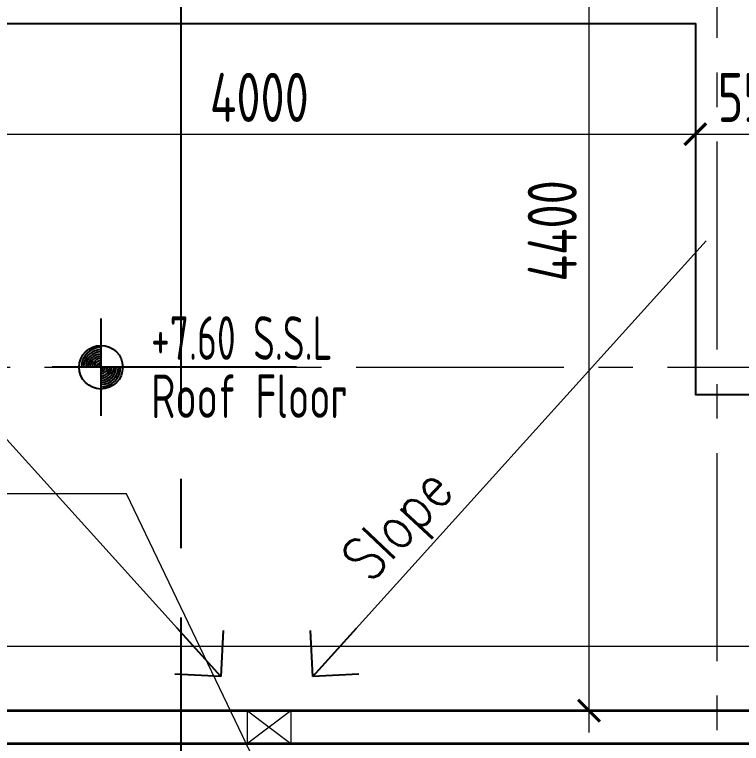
# Model space of a CAD drawing. Header units: millimetres. Extents: x -44713 to 26888, y -13000 to 43000.
# Drawn here: x 4127 to 7461, y 20950 to 24292 of the extents above; entities that cross this region are included whole.
import ezdxf

# ---------------------------------------------------------------- set-up
doc = ezdxf.new("R2010")
doc.units = ezdxf.units.MM
doc.header["$MEASUREMENT"] = 0
doc.header["$PDMODE"] = 1
doc.linetypes.add('1735 X DT-5BR-Grids$0$CENTER2', pattern=[28.575, 19.05, -3.175, 3.175, -3.175])
doc.layers.add('00-First Floor Projection', color=1, linetype='Continuous')
for name, color, linetype, lineweight in [('05--TEXT-2', 2, 'Continuous', 25), ('07--DIM-2', 2, 'Continuous', 25), ('1735 X DT-5BR-Grids$0$03--GRID', 252, '1735 X DT-5BR-Grids$0$CENTER2', 5), ('1735 X DT-5BR-Grids$0$08--SECTREF-LINE', 7, 'Continuous', 25), ('1735 X DT-5BR-RFP$0$0-MEP', 251, 'Continuous', 20), ('1735 X DT-5BR-RFP$0$F--BLOCKWALL-2', 2, 'Continuous', 25), ('1735 X DT-5BR-RFP$0$F--BLOCKWALL-3', 3, 'Continuous', 35), ('W--ELE-1', 2, 'Continuous', 25)]:
    doc.layers.add(name, color=color, linetype=linetype, lineweight=lineweight)
doc.styles.add('1735 X DT-5BR-RFP$0$ARIAL', font='swiss.ttf')
doc.styles.add('1735 X DT-5BR-RFP$0$MEC', font='romans.shx', dxfattribs={"width": 0.8})
doc.styles.add('ISO', font='isocp2.shx', dxfattribs={"width": 0.8})
doc.dimstyles.new('1-100_AR', dxfattribs={"dimtxt": 225, "dimasz": 100, "dimexe": 100, "dimexo": 100, "dimgap": 0, "dimtad": 0, "dimdec": 0, "dimzin": 12, "dimdsep": 46, "dimtxsty": 'ISO', "dimblk": 'ARCHTICK', "dimcen": 100, "dimdle": 100, "dimclrd": 8, "dimclre": 9, "dimclrt": 2, "dimadec": 0, "dimazin": 0, "dimtfac": 1, "dimtdec": 0, "dimtmove": 0, "dimatfit": 2, "dimldrblk": 'ARCHTICK', "dimfxl": 1, "dimtvp": 0.75, "dimtolj": 1, "dimtzin": 12, "dimlwd": 9, "dimlwe": 9, "dimarcsym": 0})
doc.dimstyles.new('1735 X DT-5BR-RFP$0$A&B DIM', dxfattribs={"dimtxt": 250, "dimasz": 250, "dimexe": 100, "dimexo": 100, "dimgap": 0, "dimtad": 0, "dimdec": 0, "dimzin": 12, "dimdsep": 46, "dimtxsty": '1735 X DT-5BR-RFP$0$ARIAL', "dimcen": 0, "dimdle": 100, "dimclrd": 11, "dimclre": 11, "dimclrt": 7, "dimadec": 0, "dimazin": 0, "dimtfac": 1, "dimtdec": 0, "dimtmove": 1, "dimatfit": 2, "dimfxl": 1, "dimtvp": 0.75, "dimtolj": 1, "dimtzin": 12, "dimlwd": 18, "dimlwe": 18, "dimarcsym": 0})
doc.dimstyles.new('Copy of 1-100_AR LEADER', dxfattribs={"dimtxt": 200, "dimasz": 100, "dimexe": 100, "dimexo": 100, "dimgap": 0, "dimtad": 0, "dimdec": 0, "dimzin": 12, "dimdsep": 46, "dimtxsty": 'ISO', "dimcen": 150, "dimdle": 100, "dimclrd": 8, "dimclre": 9, "dimclrt": 2, "dimadec": 0, "dimazin": 0, "dimtfac": 1, "dimtdec": 0, "dimtmove": 0, "dimatfit": 2, "dimfxl": 1, "dimtvp": 0.75, "dimtolj": 1, "dimtzin": 12, "dimlwd": 9, "dimlwe": 9, "dimarcsym": 0})

# ---------------------------------------------------------------- blocks, each defined once
blk = doc.blocks.new('1735 X DT-5BR-RFP$0$_Open90')
at = {"color": 0, "linetype": 'ByBlock', "lineweight": -2}
for p, q in [((-0.5, 0.5), (0, 0)), ((0, 0), (-1, 0)), ((0, 0), (-0.5, -0.5))]:
    blk.add_line(p, q, dxfattribs=at)
blk = doc.blocks.new('1735 X DT-5BR-RFP$0$open')
at = {"layer": '1735 X DT-5BR-RFP$0$0-MEP', "color": 253, "lineweight": 0}
for p, q in [((0, 0), (200, -150)), ((200, 0), (0, -150))]:
    blk.add_line(p, q, dxfattribs=at)
blk.add_lwpolyline([(0, 0), (200, 0), (200, -150), (0, -150)], close=True, dxfattribs=at)
blk = doc.blocks.new('_ArchTick')
at = {"color": 0, "const_width": 0.15}
blk.add_lwpolyline([(-0.5, -0.5), (0.5, 0.5)], dxfattribs=at)
blk = doc.blocks.new('*D5')
at = {"layer": '07--DIM-2', "color": 9, "lineweight": 9, "transparency": 16777216}
for p, q in [((3000, 21105), (3000, 21496.6)), ((15000, 21000), (15000, 21496.6))]:
    blk.add_line(p, q, dxfattribs=at)
at = {"layer": '07--DIM-2', "color": 8, "lineweight": 9, "transparency": 16777216}
blk.add_line((2900, 21396.6), (15100, 21396.6), dxfattribs=at)
at = {"layer": 'Defpoints', "color": 0, "transparency": 16777216}
for p in [(15000, 21396.6), (3000, 21005), (15000, 20900)]:
    blk.add_point(p, dxfattribs=at)
at = {"layer": '07--DIM-2', "color": 8, "lineweight": 9, "transparency": 16777216, "xscale": 100, "yscale": 100, "zscale": 100, "rotation": 180}
blk.add_blockref('_ArchTick', (3000, 21396.6), dxfattribs=at)
at = {"layer": '07--DIM-2', "color": 8, "lineweight": 9, "transparency": 16777216, "xscale": 100, "yscale": 100, "zscale": 100}
blk.add_blockref('_ArchTick', (15000, 21396.6), dxfattribs=at)
at = {"layer": '07--DIM-2', "color": 2, "transparency": 16777216, "insert": (9000, 21565.4), "char_height": 225, "attachment_point": 5, "style": 'ISO'}
blk.add_mtext('\\A1;12000', dxfattribs=at)
blk = doc.blocks.new('Lvl-plan-50sc-old')
at = {"layer": 'W--ELE-1', "color": 1}
for p, q in [((22.3, 211.1), (22.3, -67.9)), ((583, 71.6), (-117.2, 71.6))]:
    blk.add_line(p, q, dxfattribs=at)
blk.add_circle((22.3, 71.6), 62.5, dxfattribs=at)
for radius, start, end in [(56.2, 90, 180), (50, 90, 180), (43.7, 90, 180), (37.5, 90, 180), (31.2, 90, 180), (25, 90, 180), (18.8, 90, 180), (12.5, 90, 180), (6.25, 90, 180), (56.2, 270, 0), (50, 270, 0), (43.7, 270, 0), (37.5, 270, 0), (31.2, 270, 0), (25, 270, 0), (18.8, 270, 0), (12.5, 270, 0), (6.25, 270, 0)]:
    blk.add_arc((22.3, 71.6), radius, start, end, dxfattribs=at)
at = {"layer": 'W--ELE-1', "style": 'ISO', "width": 0.75}
for tag, p in [('LEVEL', (166.2, 92.6)), ('FLOOR', (166.2, -74.1))]:
    blk.add_attdef(tag, p, '', height=125, dxfattribs=at)
blk = doc.blocks.new('*D48')
at = {"layer": '07--DIM-2', "color": 9, "lineweight": 9, "transparency": 16777216}
for p, q in [((3250, 24150), (3250, 23643.2)), ((7250, 24150), (7250, 23643.2))]:
    blk.add_line(p, q, dxfattribs=at)
at = {"layer": '07--DIM-2', "color": 8, "lineweight": 9, "transparency": 16777216}
blk.add_line((3150, 23743.2), (7350, 23743.2), dxfattribs=at)
at = {"layer": 'Defpoints', "color": 0, "transparency": 16777216}
for p in [(3250, 24250), (7250, 24250), (7250, 23743.2)]:
    blk.add_point(p, dxfattribs=at)
at = {"layer": '07--DIM-2', "color": 8, "lineweight": 9, "transparency": 16777216, "xscale": 100, "yscale": 100, "zscale": 100, "rotation": 180}
blk.add_blockref('_ArchTick', (3250, 23743.2), dxfattribs=at)
at = {"layer": '07--DIM-2', "color": 8, "lineweight": 9, "transparency": 16777216, "xscale": 100, "yscale": 100, "zscale": 100}
blk.add_blockref('_ArchTick', (7250, 23743.2), dxfattribs=at)
at = {"layer": '07--DIM-2', "color": 2, "transparency": 16777216, "insert": (5250, 23911.9), "char_height": 225, "attachment_point": 5, "style": 'ISO'}
blk.add_mtext('\\A1;4000', dxfattribs=at)
blk = doc.blocks.new('*D49')
at = {"layer": '07--DIM-2', "color": 9, "lineweight": 9, "transparency": 16777216}
for p, q in [((7250, 24150), (7250, 23643.2)), ((7800, 24150), (7800, 23643.2))]:
    blk.add_line(p, q, dxfattribs=at)
at = {"layer": '07--DIM-2', "color": 8, "lineweight": 9, "transparency": 16777216}
blk.add_line((7150, 23743.2), (7900, 23743.2), dxfattribs=at)
at = {"layer": 'Defpoints', "color": 0, "transparency": 16777216}
for p in [(7250, 24250), (7800, 24250), (7800, 23743.2)]:
    blk.add_point(p, dxfattribs=at)
at = {"layer": '07--DIM-2', "color": 8, "lineweight": 9, "transparency": 16777216, "xscale": 100, "yscale": 100, "zscale": 100, "rotation": 180}
blk.add_blockref('_ArchTick', (7250, 23743.2), dxfattribs=at)
at = {"layer": '07--DIM-2', "color": 8, "lineweight": 9, "transparency": 16777216, "xscale": 100, "yscale": 100, "zscale": 100}
blk.add_blockref('_ArchTick', (7800, 23743.2), dxfattribs=at)
at = {"layer": '07--DIM-2', "color": 2, "transparency": 16777216, "insert": (7525, 23911.9), "char_height": 225, "attachment_point": 5, "style": 'ISO'}
blk.add_mtext('\\A1;550', dxfattribs=at)
blk = doc.blocks.new('1735 X DT-5BR-Grids')
at = {"layer": '1735 X DT-5BR-Grids$0$03--GRID', "ltscale": 50}
for p, q in [((7350, -2960.853), (7350, 33283.323)), ((-2878.651, 22674.999), (20742.863, 22674.999))]:
    blk.add_line(p, q, dxfattribs=at)
at = {"layer": '1735 X DT-5BR-Grids$0$08--SECTREF-LINE', "color": 4, "linetype": '1735 X DT-5BR-Grids$0$CENTER2', "ltscale": 100}
blk.add_lwpolyline([(4890, 30100.509), (4890, 1688.388)], dxfattribs=at)
blk = doc.blocks.new('*D66')
at = {"layer": '07--DIM-2', "color": 8, "lineweight": 9, "transparency": 16777216}
blk.add_line((6762.2, 21000), (6762.2, 25600), dxfattribs=at)
at = {"layer": '07--DIM-2', "color": 9, "lineweight": 9, "transparency": 16777216}
for p, q in [((6689, 25500), (6662.2, 25500)), ((6689, 21100), (6662.2, 21100))]:
    blk.add_line(p, q, dxfattribs=at)
at = {"layer": 'Defpoints', "color": 0, "transparency": 16777216}
for p in [(6762.2, 25500), (6789, 25500), (6789, 21100)]:
    blk.add_point(p, dxfattribs=at)
at = {"layer": '07--DIM-2', "color": 8, "lineweight": 9, "transparency": 16777216, "xscale": 100, "yscale": 100, "zscale": 100}
for p, rotation in [((6762.2, 25500), 90), ((6762.2, 21100), 270)]:
    blk.add_blockref('_ArchTick', p, dxfattribs=dict(at, rotation=rotation))
at = {"layer": '07--DIM-2', "color": 2, "transparency": 16777216, "insert": (6593.4, 23300), "char_height": 225, "attachment_point": 5, "rotation": 90, "style": 'ISO'}
blk.add_mtext('\\A1;4400', dxfattribs=at)
blk = doc.blocks.new('1735 X DT-5BR-RFP')
at = {"layer": '1735 X DT-5BR-RFP$0$F--BLOCKWALL-2'}
blk.add_lwpolyline([(3250, 21100), (3250, 24250), (7250, 24250), (7250, 22549.9), (14750, 22550), (14750, 21100)], dxfattribs=at)
at = {"layer": '1735 X DT-5BR-RFP$0$F--BLOCKWALL-3'}
blk.add_lwpolyline([(3150, 20950), (14850, 20950), (14850, 9600), (3150, 9600), (3150, 20100), (3000, 20100), (3000, 9450), (15000, 9450), (15000, 21100), (3000, 21100), (3000, 20950)], close=True, dxfattribs=at)
at = {"layer": '1735 X DT-5BR-RFP$0$0-MEP', "color": 253, "lineweight": 0}
blk.add_blockref('1735 X DT-5BR-RFP$0$open', (5195, 21100), dxfattribs=at)
at = {"layer": '1735 X DT-5BR-RFP$0$0-MEP', "color": 254, "style": '1735 X DT-5BR-RFP$0$MEC', "width": 0.8}
blk.add_text('Slope', height=200, rotation=46.769, dxfattribs=at).set_placement((5757, 21680))
at = {"layer": '1735 X DT-5BR-RFP$0$0-MEP', "color": 253, "lineweight": 0}
for points in [[(5073.9, 21256.2), (3231.8, 23295.1)], [(5494.8, 21256.2), (7300, 23254.3)]]:
    blk.add_leader(points, dimstyle='1735 X DT-5BR-RFP$0$A&B DIM', override={"dimasz": 300, "dimclrd": 256, "dimldrblk": '1735 X DT-5BR-RFP$0$_Open90'}, dxfattribs=at)

msp = doc.modelspace()

# ---------------------------------------------------------------- block references
at = {"layer": '00-First Floor Projection'}
msp.add_blockref('1735 X DT-5BR-RFP', (0, 0), dxfattribs=at)

# ---------------------------------------------------------------- next in the draw order: block references
at = {"layer": '07--DIM-2'}
msp.add_blockref('1735 X DT-5BR-Grids', (0, 0), dxfattribs=at)
at = {"layer": 'W--ELE-1'}
ref = msp.add_blockref('Lvl-plan-50sc-old', (4487.7, 22560.4), dxfattribs=dict(at, xscale=1.6, yscale=1.6, zscale=1.6))
ref.add_attrib('LEVEL', '+7.60 S.S.L', (4753.6, 22708.6), dxfattribs={"height": 200, "style": 'ISO', "width": 0.7})
ref.add_attrib('FLOOR', 'Roof Floor', (4753.6, 22441.8), dxfattribs={"height": 200, "style": 'ISO', "width": 0.75})

# ---------------------------------------------------------------- next in the draw order: dimensions: what is measured, and where the dimension line sits
at = {"layer": '07--DIM-2'}
dim = msp.add_linear_dim(base=(6762.2, 25500), p1=(6789, 21100), p2=(6789, 25500), angle=90, dimstyle='1-100_AR', dxfattribs=at)
dim.commit()
dim.dimension.update_dxf_attribs({"geometry": '*D66', "text_midpoint": (6593.4, 23300)})
for base, p1, p2, picture, middle in [((7250, 23743.2), (3250, 24250), (7250, 24250), '*D48', (5250, 23911.9)), ((7800, 23743.2), (7250, 24250), (7800, 24250), '*D49', (7525, 23911.9)), ((15000, 21396.6), (3000, 21005), (15000, 20900), '*D5', (9000, 21565.4))]:
    dim = msp.add_linear_dim(base=base, p1=p1, p2=p2, dimstyle='1-100_AR', override={"dimtmove": 1}, dxfattribs=at)
    dim.commit()
    dim.dimension.update_dxf_attribs({"geometry": picture, "text_midpoint": middle})

# ---------------------------------------------------------------- next in the draw order: leaders
at = {"layer": '05--TEXT-2'}
msp.add_leader([(5570.9, 20154.7), (4640.6, 22094.7), (-3001.4, 22094.7)], dimstyle='Copy of 1-100_AR LEADER', dxfattribs=at)

doc.saveas('drawing.dxf')
